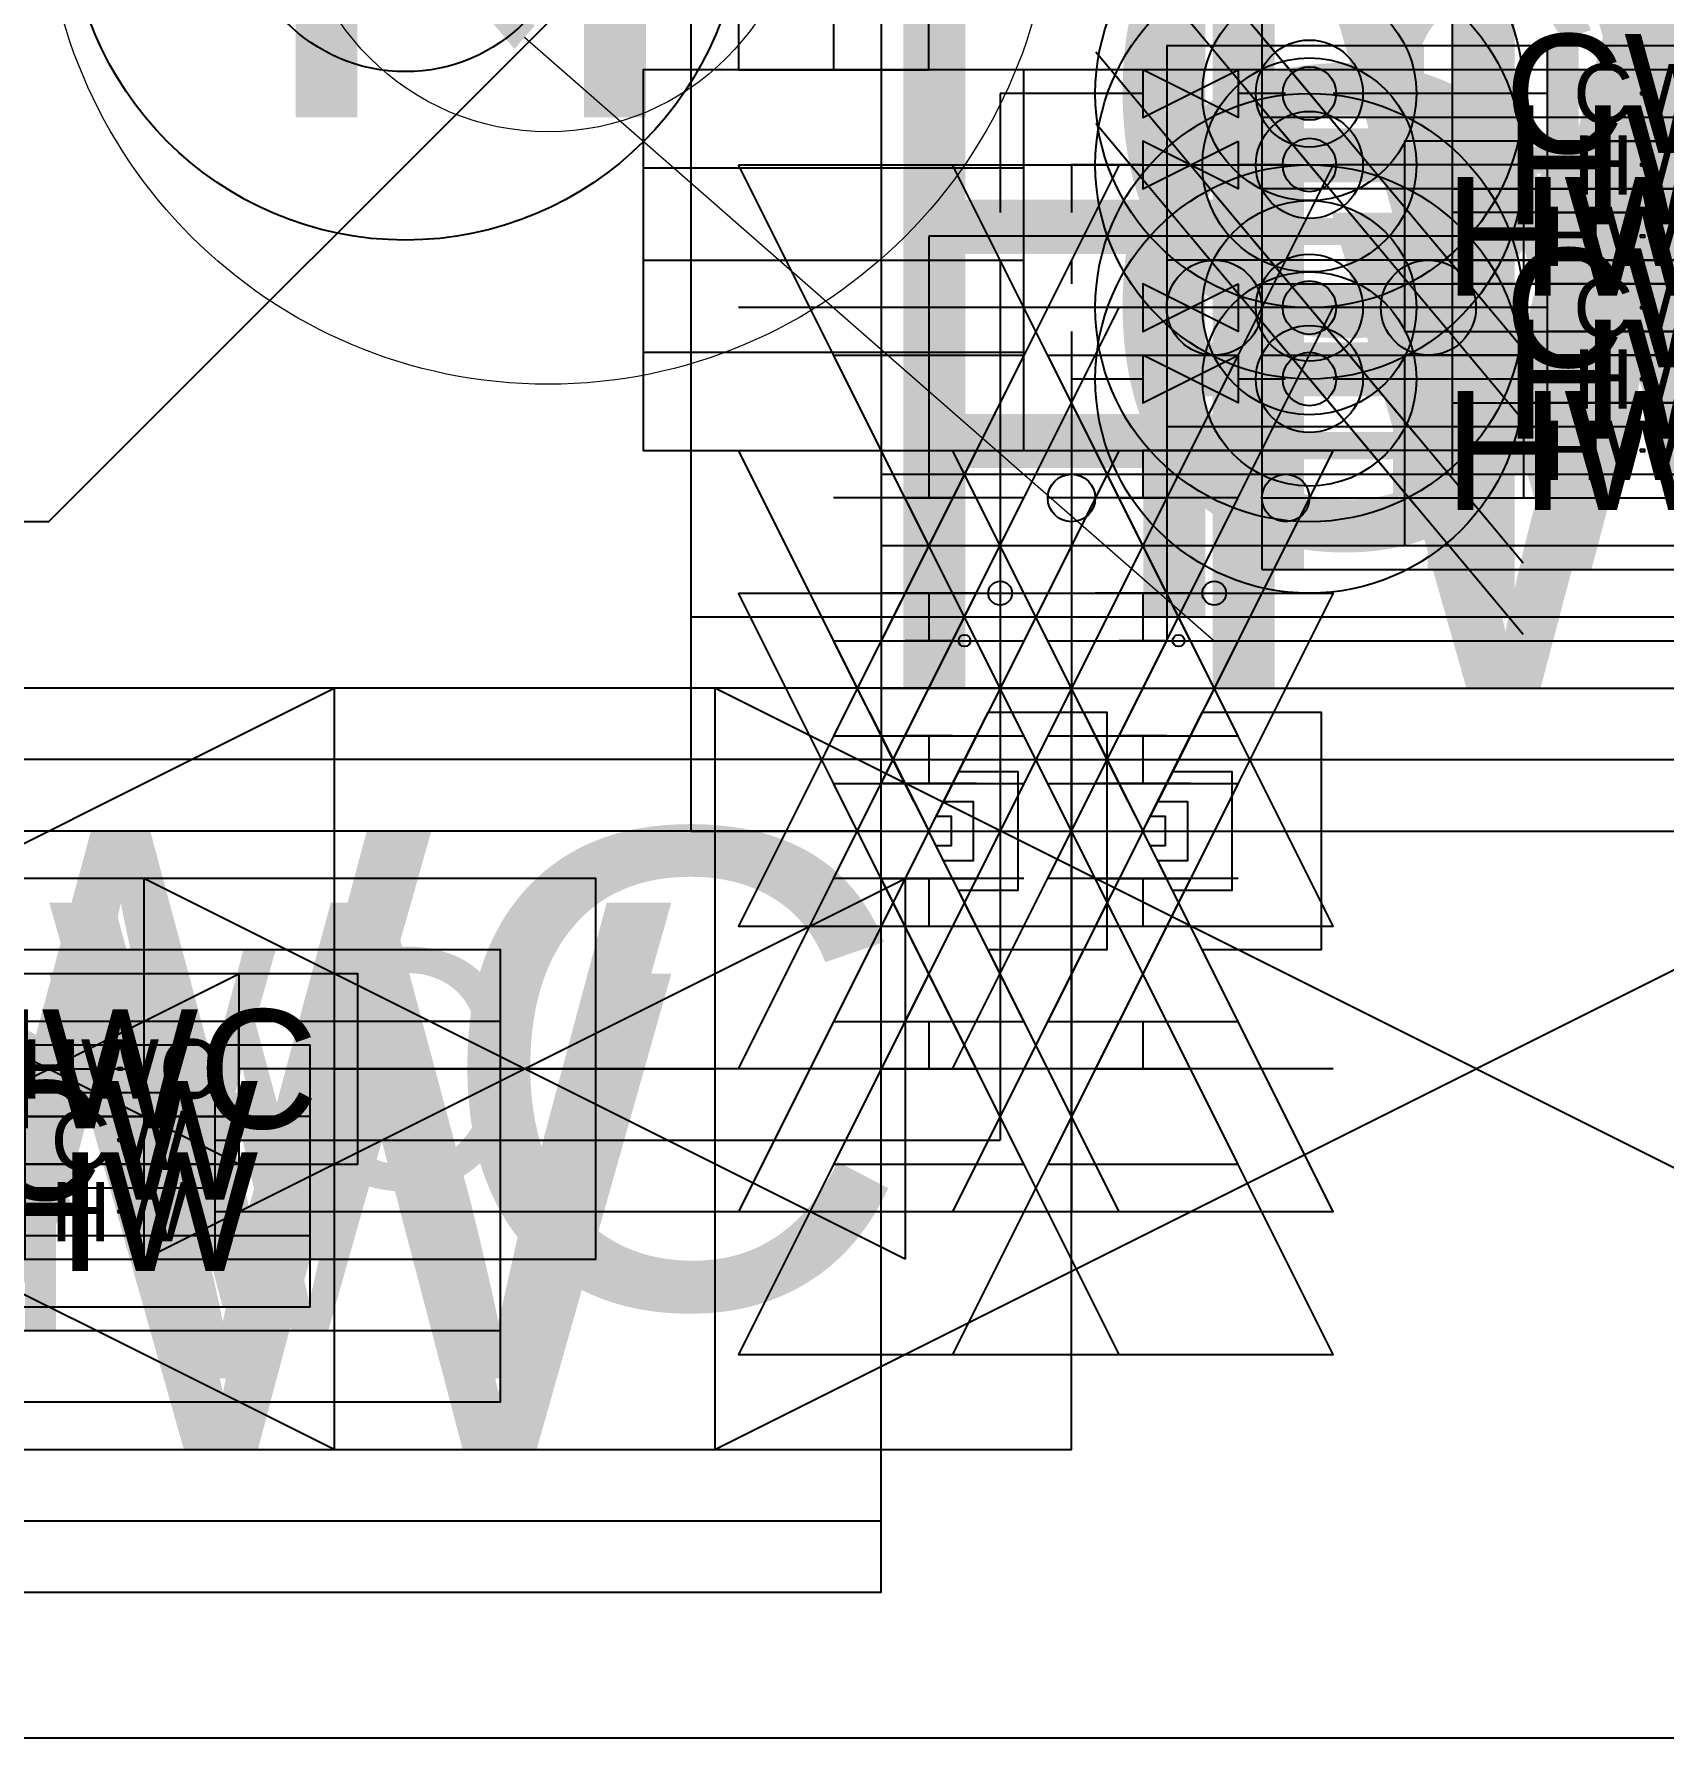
# Model space of a CAD drawing. Extents: x -6836 to 13740, y -142 to 3166.
# Drawn here: x 2148.6 to 2251.4, y 1187.8 to 1295.2 of the extents above; entities that cross this region are included whole.
import ezdxf
from ezdxf import colors
from ezdxf.entities.mleader import LeaderData, LeaderLine
from ezdxf.enums import TextEntityAlignment as Align
from ezdxf.math import Vec2, Vec3

# ---------------------------------------------------------------- set-up
doc = ezdxf.new("R2010")
doc.units = 0
doc.header["$LTSCALE"] = 18
doc.header["$MEASUREMENT"] = 0
for name, color, linetype, lineweight in [('G-ANNO-TEXT', 70, 'Continuous', 0), ('G-ANNO-TEXT @ 1', 70, 'Continuous', 0), ('G-ANNO-TEXT @ 192', 70, 'Continuous', 0), ('G-ANNO-TEXT @ 384', 70, 'Continuous', 0), ('G-ANNO-TEXT @ 48', 70, 'Continuous', 0), ('G-ANNO-TEXT @ 96', 70, 'Continuous', 0)]:
    doc.layers.add(name, color=color, linetype=linetype, lineweight=lineweight)
for name, color, linetype in [('P-CW-N', 4, 'Continuous'), ('P-CW-N @ 1 (1)', 4, 'Continuous'), ('P-CW-N @ 192', 4, 'Continuous'), ('P-CW-N @ 384', 4, 'Continuous'), ('P-CW-N @ 48', 4, 'Continuous'), ('P-CW-N @ 96', 4, 'Continuous'), ('P-HW-N', 1, 'Continuous'), ('P-HW-N @ 1 (1)', 1, 'Continuous'), ('P-HW-N @ 192', 1, 'Continuous'), ('P-HW-N @ 384', 1, 'Continuous'), ('P-HW-N @ 48', 1, 'Continuous'), ('P-HW-N @ 96', 1, 'Continuous'), ('P-HWC-N', 2, 'Continuous'), ('P-HWC-N @ 1 (1)', 2, 'Continuous'), ('P-HWC-N @ 192', 2, 'Continuous'), ('P-HWC-N @ 384', 2, 'Continuous'), ('P-HWC-N @ 48', 2, 'Continuous'), ('P-HWC-N @ 768', 2, 'Continuous'), ('P-HWC-N @ 96', 2, 'Continuous'), ('P-SAN-N', 6, 'Continuous'), ('P-SAN-N @ 1 (1)', 6, 'Continuous'), ('P-SAN-N @ 192', 6, 'Continuous'), ('P-SAN-N @ 384', 6, 'Continuous'), ('P-SAN-N @ 48', 6, 'Continuous'), ('P-SAN-N @ 96', 6, 'Continuous')]:
    doc.layers.add(name, color=color, linetype=linetype)
doc.styles.add('Arial', font='arial.ttf')

# ---------------------------------------------------------------- blocks, each defined once
blk = doc.blocks.new('DRAIN')
at = {"linetype": 'Continuous'}
blk.add_circle((0, 0), 0.05531, dxfattribs=at)
at = {"color": 7, "linetype": 'Continuous'}
blk.add_circle((0, 0), 0.01, dxfattribs=at)
blk = doc.blocks.new('*U2405')
at = {"layer": 'P-SAN-N @ 1 (1)'}
blk.add_blockref('DRAIN', (2172, 1303.5), dxfattribs=at)
at = {"layer": 'P-SAN-N @ 192', "xscale": 192, "yscale": 192, "zscale": 192}
blk.add_blockref('DRAIN', (2172, 1303.5), dxfattribs=at)
at = {"layer": 'P-SAN-N @ 384', "xscale": 384, "yscale": 384, "zscale": 384}
blk.add_blockref('DRAIN', (2172, 1303.5), dxfattribs=at)
at = {"layer": 'P-SAN-N @ 48', "xscale": 48, "yscale": 48, "zscale": 48}
blk.add_blockref('DRAIN', (2172, 1303.5), dxfattribs=at)
at = {"layer": 'P-SAN-N @ 96', "xscale": 96, "yscale": 96, "zscale": 96}
blk.add_blockref('DRAIN', (2172, 1303.5), dxfattribs=at)
blk = doc.blocks.new('Shock Absorber')
at = {"color": 7, "linetype": 'Continuous'}
for p, q in [((0.03125, 0.10888), (-0.03125, 0.10888)), ((0.03125, 0.09375), (-0.03125, 0.09375)), ((0.03125, 0.07862), (-0.03125, 0.07862))]:
    blk.add_line(p, q, dxfattribs=at)
at = {"linetype": 'Continuous'}
blk.add_line((0, 0), (0, 0.0625), dxfattribs=at)
blk.add_lwpolyline([(-0.03125, 0.125), (-0.03125, 0.0625), (0.03125, 0.0625), (0.03125, 0.125)], close=True, dxfattribs=at)
blk = doc.blocks.new('*U2695')
at = {"layer": 'P-CW-N @ 1 (1)', "rotation": 180}
blk.add_blockref('Shock Absorber', (2199, 1317), dxfattribs=at)
at = {"layer": 'P-CW-N @ 192', "xscale": 192, "yscale": 192, "zscale": 192, "rotation": 180}
blk.add_blockref('Shock Absorber', (2199, 1317), dxfattribs=at)
at = {"layer": 'P-CW-N @ 384', "xscale": 384, "yscale": 384, "zscale": 384, "rotation": 180}
blk.add_blockref('Shock Absorber', (2199, 1317), dxfattribs=at)
at = {"layer": 'P-CW-N @ 48', "xscale": 48, "yscale": 48, "zscale": 48, "rotation": 180}
blk.add_blockref('Shock Absorber', (2199, 1317), dxfattribs=at)
at = {"layer": 'P-CW-N @ 96', "xscale": 96, "yscale": 96, "zscale": 96, "rotation": 180}
blk.add_blockref('Shock Absorber', (2199, 1317), dxfattribs=at)
blk = doc.blocks.new('TrapPrimer')
at = {"linetype": 'Continuous'}
blk.add_circle((0, 0), 0.08289, dxfattribs=at)
at = {"linetype": 'Continuous', "style": 'Arial'}
blk.add_text('TP', height=0.078125, dxfattribs=at).set_placement((0, 0), align=Align.MIDDLE)
blk = doc.blocks.new('*U2731')
at = {"layer": 'G-ANNO-TEXT @ 1'}
blk.add_blockref('TrapPrimer', (2181, 1305), dxfattribs=at)
at = {"layer": 'G-ANNO-TEXT @ 192', "xscale": 192, "yscale": 192, "zscale": 192}
blk.add_blockref('TrapPrimer', (2181, 1305), dxfattribs=at)
at = {"layer": 'G-ANNO-TEXT @ 384', "xscale": 384, "yscale": 384, "zscale": 384}
blk.add_blockref('TrapPrimer', (2181, 1305), dxfattribs=at)
at = {"layer": 'G-ANNO-TEXT @ 48', "xscale": 48, "yscale": 48, "zscale": 48}
blk.add_blockref('TrapPrimer', (2181, 1305), dxfattribs=at)
at = {"layer": 'G-ANNO-TEXT @ 96', "xscale": 96, "yscale": 96, "zscale": 96}
blk.add_blockref('TrapPrimer', (2181, 1305), dxfattribs=at)
blk = doc.blocks.new('*U75')
at = {"color": 7, "linetype": 'Continuous'}
blk.add_line((-0.03508, 0.04195), (0.03508, -0.04195), dxfattribs=at)
at = {"linetype": 'Continuous'}
blk.add_circle((0, 0), 0.03516, dxfattribs=at)
blk = doc.blocks.new('*U2749')
at = {"layer": 'P-HW-N @ 1 (1)', "rotation": 180}
blk.add_blockref('*U75', (2229, 1273.5), dxfattribs=at)
at = {"layer": 'P-HW-N @ 192', "xscale": 192, "yscale": 192, "zscale": 192, "rotation": 180}
blk.add_blockref('*U75', (2229, 1273.5), dxfattribs=at)
at = {"layer": 'P-HW-N @ 384', "xscale": 384, "yscale": 384, "zscale": 384, "rotation": 180}
blk.add_blockref('*U75', (2229, 1273.5), dxfattribs=at)
at = {"layer": 'P-HW-N @ 48', "xscale": 48, "yscale": 48, "zscale": 48, "rotation": 180}
blk.add_blockref('*U75', (2229, 1273.5), dxfattribs=at)
at = {"layer": 'P-HW-N @ 96', "xscale": 96, "yscale": 96, "zscale": 96, "rotation": 180}
blk.add_blockref('*U75', (2229, 1273.5), dxfattribs=at)
blk = doc.blocks.new('*U2750')
at = {"layer": 'P-CW-N @ 1 (1)', "rotation": 180}
blk.add_blockref('*U75', (2229, 1278), dxfattribs=at)
at = {"layer": 'P-CW-N @ 192', "xscale": 192, "yscale": 192, "zscale": 192, "rotation": 180}
blk.add_blockref('*U75', (2229, 1278), dxfattribs=at)
at = {"layer": 'P-CW-N @ 384', "xscale": 384, "yscale": 384, "zscale": 384, "rotation": 180}
blk.add_blockref('*U75', (2229, 1278), dxfattribs=at)
at = {"layer": 'P-CW-N @ 48', "xscale": 48, "yscale": 48, "zscale": 48, "rotation": 180}
blk.add_blockref('*U75', (2229, 1278), dxfattribs=at)
at = {"layer": 'P-CW-N @ 96', "xscale": 96, "yscale": 96, "zscale": 96, "rotation": 180}
blk.add_blockref('*U75', (2229, 1278), dxfattribs=at)
blk = doc.blocks.new('*U2751')
at = {"layer": 'P-HW-N @ 1 (1)', "rotation": 180}
blk.add_blockref('*U75', (2229, 1287), dxfattribs=at)
at = {"layer": 'P-HW-N @ 192', "xscale": 192, "yscale": 192, "zscale": 192, "rotation": 180}
blk.add_blockref('*U75', (2229, 1287), dxfattribs=at)
at = {"layer": 'P-HW-N @ 384', "xscale": 384, "yscale": 384, "zscale": 384, "rotation": 180}
blk.add_blockref('*U75', (2229, 1287), dxfattribs=at)
at = {"layer": 'P-HW-N @ 48', "xscale": 48, "yscale": 48, "zscale": 48, "rotation": 180}
blk.add_blockref('*U75', (2229, 1287), dxfattribs=at)
at = {"layer": 'P-HW-N @ 96', "xscale": 96, "yscale": 96, "zscale": 96, "rotation": 180}
blk.add_blockref('*U75', (2229, 1287), dxfattribs=at)
blk = doc.blocks.new('*U2752')
at = {"layer": 'P-CW-N @ 1 (1)', "rotation": 180}
blk.add_blockref('*U75', (2229, 1291.5), dxfattribs=at)
at = {"layer": 'P-CW-N @ 192', "xscale": 192, "yscale": 192, "zscale": 192, "rotation": 180}
blk.add_blockref('*U75', (2229, 1291.5), dxfattribs=at)
at = {"layer": 'P-CW-N @ 384', "xscale": 384, "yscale": 384, "zscale": 384, "rotation": 180}
blk.add_blockref('*U75', (2229, 1291.5), dxfattribs=at)
at = {"layer": 'P-CW-N @ 48', "xscale": 48, "yscale": 48, "zscale": 48, "rotation": 180}
blk.add_blockref('*U75', (2229, 1291.5), dxfattribs=at)
at = {"layer": 'P-CW-N @ 96', "xscale": 96, "yscale": 96, "zscale": 96, "rotation": 180}
blk.add_blockref('*U75', (2229, 1291.5), dxfattribs=at)
blk = doc.blocks.new('*U16')
at = {"layer": 'DEFPOINTS'}
blk.add_lwpolyline([(-0.15625, -0.0625), (0.15625, -0.0625), (0.15625, 0.0625), (-0.15625, 0.0625)], close=True, dxfattribs=at)
at = {"style": 'Arial'}
blk.add_text('HWC', height=0.078125, dxfattribs=at).set_placement((0, 0), align=Align.MIDDLE)
blk = doc.blocks.new('*U2763')
at = {"layer": 'P-HWC-N @ 1 (1)', "linetype": 'ByBlock', "lineweight": -2}
blk.add_blockref('*U16', (2250, 1269), dxfattribs=at)
at = {"layer": 'P-HWC-N @ 192', "linetype": 'ByBlock', "lineweight": -2, "xscale": 192, "yscale": 192, "zscale": 192}
blk.add_blockref('*U16', (2250, 1269), dxfattribs=at)
at = {"layer": 'P-HWC-N @ 384', "linetype": 'ByBlock', "lineweight": -2, "xscale": 384, "yscale": 384, "zscale": 384}
blk.add_blockref('*U16', (2250, 1269), dxfattribs=at)
at = {"layer": 'P-HWC-N @ 48', "linetype": 'ByBlock', "lineweight": -2, "xscale": 48, "yscale": 48, "zscale": 48}
blk.add_blockref('*U16', (2250, 1269), dxfattribs=at)
at = {"layer": 'P-HWC-N @ 96', "linetype": 'ByBlock', "lineweight": -2, "xscale": 96, "yscale": 96, "zscale": 96}
blk.add_blockref('*U16', (2250, 1269), dxfattribs=at)
blk = doc.blocks.new('*U39')
at = {"layer": 'DEFPOINTS'}
blk.add_lwpolyline([(-0.125, -0.0625), (0.125, -0.0625), (0.125, 0.0625), (-0.125, 0.0625)], close=True, dxfattribs=at)
at = {"style": 'Arial'}
blk.add_text('HW', height=0.078125, dxfattribs=at).set_placement((0, 0), align=Align.MIDDLE)
blk = doc.blocks.new('*U2765')
at = {"layer": 'P-HW-N @ 1 (1)', "linetype": 'ByBlock', "lineweight": -2}
blk.add_blockref('*U39', (2250, 1273.5), dxfattribs=at)
at = {"layer": 'P-HW-N @ 192', "linetype": 'ByBlock', "lineweight": -2, "xscale": 192, "yscale": 192, "zscale": 192}
blk.add_blockref('*U39', (2250, 1273.5), dxfattribs=at)
at = {"layer": 'P-HW-N @ 384', "linetype": 'ByBlock', "lineweight": -2, "xscale": 384, "yscale": 384, "zscale": 384}
blk.add_blockref('*U39', (2250, 1273.5), dxfattribs=at)
at = {"layer": 'P-HW-N @ 48', "linetype": 'ByBlock', "lineweight": -2, "xscale": 48, "yscale": 48, "zscale": 48}
blk.add_blockref('*U39', (2250, 1273.5), dxfattribs=at)
at = {"layer": 'P-HW-N @ 96', "linetype": 'ByBlock', "lineweight": -2, "xscale": 96, "yscale": 96, "zscale": 96}
blk.add_blockref('*U39', (2250, 1273.5), dxfattribs=at)
blk = doc.blocks.new('*U17')
at = {"layer": 'DEFPOINTS'}
blk.add_lwpolyline([(-0.125, -0.0625), (0.125, -0.0625), (0.125, 0.0625), (-0.125, 0.0625)], close=True, dxfattribs=at)
at = {"style": 'Arial'}
blk.add_text('CW', height=0.078125, dxfattribs=at).set_placement((0, 0), align=Align.MIDDLE)
blk = doc.blocks.new('*U2767')
at = {"layer": 'P-CW-N @ 1 (1)', "linetype": 'ByBlock', "lineweight": -2}
blk.add_blockref('*U17', (2250, 1278), dxfattribs=at)
at = {"layer": 'P-CW-N @ 192', "linetype": 'ByBlock', "lineweight": -2, "xscale": 192, "yscale": 192, "zscale": 192}
blk.add_blockref('*U17', (2250, 1278), dxfattribs=at)
at = {"layer": 'P-CW-N @ 384', "linetype": 'ByBlock', "lineweight": -2, "xscale": 384, "yscale": 384, "zscale": 384}
blk.add_blockref('*U17', (2250, 1278), dxfattribs=at)
at = {"layer": 'P-CW-N @ 48', "linetype": 'ByBlock', "lineweight": -2, "xscale": 48, "yscale": 48, "zscale": 48}
blk.add_blockref('*U17', (2250, 1278), dxfattribs=at)
at = {"layer": 'P-CW-N @ 96', "linetype": 'ByBlock', "lineweight": -2, "xscale": 96, "yscale": 96, "zscale": 96}
blk.add_blockref('*U17', (2250, 1278), dxfattribs=at)
blk = doc.blocks.new('*U2768')
at = {"layer": 'P-HWC-N @ 1 (1)', "linetype": 'ByBlock', "lineweight": -2}
blk.add_blockref('*U16', (2250, 1282.5), dxfattribs=at)
at = {"layer": 'P-HWC-N @ 192', "linetype": 'ByBlock', "lineweight": -2, "xscale": 192, "yscale": 192, "zscale": 192}
blk.add_blockref('*U16', (2250, 1282.5), dxfattribs=at)
at = {"layer": 'P-HWC-N @ 384', "linetype": 'ByBlock', "lineweight": -2, "xscale": 384, "yscale": 384, "zscale": 384}
blk.add_blockref('*U16', (2250, 1282.5), dxfattribs=at)
at = {"layer": 'P-HWC-N @ 48', "linetype": 'ByBlock', "lineweight": -2, "xscale": 48, "yscale": 48, "zscale": 48}
blk.add_blockref('*U16', (2250, 1282.5), dxfattribs=at)
at = {"layer": 'P-HWC-N @ 96', "linetype": 'ByBlock', "lineweight": -2, "xscale": 96, "yscale": 96, "zscale": 96}
blk.add_blockref('*U16', (2250, 1282.5), dxfattribs=at)
blk = doc.blocks.new('*U2769')
at = {"layer": 'P-HW-N @ 1 (1)', "linetype": 'ByBlock', "lineweight": -2}
blk.add_blockref('*U39', (2250, 1287), dxfattribs=at)
at = {"layer": 'P-HW-N @ 192', "linetype": 'ByBlock', "lineweight": -2, "xscale": 192, "yscale": 192, "zscale": 192}
blk.add_blockref('*U39', (2250, 1287), dxfattribs=at)
at = {"layer": 'P-HW-N @ 384', "linetype": 'ByBlock', "lineweight": -2, "xscale": 384, "yscale": 384, "zscale": 384}
blk.add_blockref('*U39', (2250, 1287), dxfattribs=at)
at = {"layer": 'P-HW-N @ 48', "linetype": 'ByBlock', "lineweight": -2, "xscale": 48, "yscale": 48, "zscale": 48}
blk.add_blockref('*U39', (2250, 1287), dxfattribs=at)
at = {"layer": 'P-HW-N @ 96', "linetype": 'ByBlock', "lineweight": -2, "xscale": 96, "yscale": 96, "zscale": 96}
blk.add_blockref('*U39', (2250, 1287), dxfattribs=at)
blk = doc.blocks.new('*U2770')
at = {"layer": 'P-CW-N @ 1 (1)', "linetype": 'ByBlock', "lineweight": -2}
blk.add_blockref('*U17', (2250, 1291.5), dxfattribs=at)
at = {"layer": 'P-CW-N @ 192', "linetype": 'ByBlock', "lineweight": -2, "xscale": 192, "yscale": 192, "zscale": 192}
blk.add_blockref('*U17', (2250, 1291.5), dxfattribs=at)
at = {"layer": 'P-CW-N @ 384', "linetype": 'ByBlock', "lineweight": -2, "xscale": 384, "yscale": 384, "zscale": 384}
blk.add_blockref('*U17', (2250, 1291.5), dxfattribs=at)
at = {"layer": 'P-CW-N @ 48', "linetype": 'ByBlock', "lineweight": -2, "xscale": 48, "yscale": 48, "zscale": 48}
blk.add_blockref('*U17', (2250, 1291.5), dxfattribs=at)
at = {"layer": 'P-CW-N @ 96', "linetype": 'ByBlock', "lineweight": -2, "xscale": 96, "yscale": 96, "zscale": 96}
blk.add_blockref('*U17', (2250, 1291.5), dxfattribs=at)
blk = doc.blocks.new('PLMB BALL VALVES')
at = {"linetype": 'Continuous'}
blk.add_lwpolyline([(-0.0625, -0.03125), (-0.0625, 0.03125), (0.0625, -0.03125), (0.0625, 0.03125), (-0.0625, -0.03125)], dxfattribs=at)
blk = doc.blocks.new('*U2771')
at = {"layer": 'P-HWC-N @ 1 (1)', "rotation": 270}
blk.add_blockref('PLMB BALL VALVES', (2218.5, 1263), dxfattribs=at)
at = {"layer": 'P-HWC-N @ 192', "xscale": 192, "yscale": 192, "zscale": 192, "rotation": 270}
blk.add_blockref('PLMB BALL VALVES', (2218.5, 1263), dxfattribs=at)
at = {"layer": 'P-HWC-N @ 384', "xscale": 384, "yscale": 384, "zscale": 384, "rotation": 270}
blk.add_blockref('PLMB BALL VALVES', (2218.5, 1263), dxfattribs=at)
at = {"layer": 'P-HWC-N @ 48', "xscale": 48, "yscale": 48, "zscale": 48, "rotation": 270}
blk.add_blockref('PLMB BALL VALVES', (2218.5, 1263), dxfattribs=at)
at = {"layer": 'P-HWC-N @ 96', "xscale": 96, "yscale": 96, "zscale": 96, "rotation": 270}
blk.add_blockref('PLMB BALL VALVES', (2218.5, 1263), dxfattribs=at)
blk = doc.blocks.new('CHECK VALVE')
at = {"linetype": 'Continuous'}
blk.add_lwpolyline([(0.0625, 0.0625, 0, 0.02734, 0), (0.00414, 0.0625, 0, 0, 0), (0.00414, 0.0625, 0, 0, 0), (-0.0625, 0.0625, 0, 0, 0)], format="xyseb", dxfattribs=at)
blk.add_lwpolyline([(0.0625, 0.03125), (0.0625, -0.03125), (-0.0625, 0.03125), (-0.0625, -0.03125)], dxfattribs=at)
blk.add_circle((-0.0625, 0.04688), 0.00781, dxfattribs=at)
blk = doc.blocks.new('*U2772')
at = {"layer": 'P-HWC-N @ 1 (1)', "rotation": 270}
blk.add_blockref('CHECK VALVE', (2218.5, 1254), dxfattribs=at)
at = {"layer": 'P-HWC-N @ 192', "xscale": 192, "yscale": 192, "zscale": 192, "rotation": 270}
blk.add_blockref('CHECK VALVE', (2218.5, 1254), dxfattribs=at)
at = {"layer": 'P-HWC-N @ 384', "xscale": 384, "yscale": 384, "zscale": 384, "rotation": 270}
blk.add_blockref('CHECK VALVE', (2218.5, 1254), dxfattribs=at)
at = {"layer": 'P-HWC-N @ 48', "xscale": 48, "yscale": 48, "zscale": 48, "rotation": 270}
blk.add_blockref('CHECK VALVE', (2218.5, 1254), dxfattribs=at)
at = {"layer": 'P-HWC-N @ 96', "xscale": 96, "yscale": 96, "zscale": 96, "rotation": 270}
blk.add_blockref('CHECK VALVE', (2218.5, 1254), dxfattribs=at)
blk = doc.blocks.new('*U67')
at = {"linetype": 'Continuous'}
for points in [[(-0.0195, -0.00975), (-0.0625, -0.03125), (-0.0625, 0.03125), (-0.0195, 0.00975)], [(0.0195, -0.00975), (0.0625, -0.03125), (0.0625, 0.03125), (0.0195, 0.00975)], [(-0.0195, 0.00975), (-0.0195, 0.02925), (0.0195, 0.02925), (0.0195, 0.00975)], [(-0.0195, -0.00975), (0, 0), (-0.0195, 0.00975)], [(0.0195, 0.00975), (0, 0), (0.0195, -0.00975)]]:
    blk.add_lwpolyline(points, dxfattribs=at)
blk = doc.blocks.new('*U2773')
at = {"layer": 'P-HWC-N @ 1 (1)', "rotation": 270}
blk.add_blockref('*U67', (2218.5, 1245), dxfattribs=at)
at = {"layer": 'P-HWC-N @ 192', "xscale": 192, "yscale": 192, "zscale": 192, "rotation": 270}
blk.add_blockref('*U67', (2218.5, 1245), dxfattribs=at)
at = {"layer": 'P-HWC-N @ 384', "xscale": 384, "yscale": 384, "zscale": 384, "rotation": 270}
blk.add_blockref('*U67', (2218.5, 1245), dxfattribs=at)
at = {"layer": 'P-HWC-N @ 48', "xscale": 48, "yscale": 48, "zscale": 48, "rotation": 270}
blk.add_blockref('*U67', (2218.5, 1245), dxfattribs=at)
at = {"layer": 'P-HWC-N @ 96', "xscale": 96, "yscale": 96, "zscale": 96, "rotation": 270}
blk.add_blockref('*U67', (2218.5, 1245), dxfattribs=at)
blk = doc.blocks.new('*U2774')
at = {"layer": 'P-HWC-N @ 1 (1)', "rotation": 270}
blk.add_blockref('PLMB BALL VALVES', (2218.5, 1236), dxfattribs=at)
at = {"layer": 'P-HWC-N @ 192', "xscale": 192, "yscale": 192, "zscale": 192, "rotation": 270}
blk.add_blockref('PLMB BALL VALVES', (2218.5, 1236), dxfattribs=at)
at = {"layer": 'P-HWC-N @ 384', "xscale": 384, "yscale": 384, "zscale": 384, "rotation": 270}
blk.add_blockref('PLMB BALL VALVES', (2218.5, 1236), dxfattribs=at)
at = {"layer": 'P-HWC-N @ 48', "xscale": 48, "yscale": 48, "zscale": 48, "rotation": 270}
blk.add_blockref('PLMB BALL VALVES', (2218.5, 1236), dxfattribs=at)
at = {"layer": 'P-HWC-N @ 96', "xscale": 96, "yscale": 96, "zscale": 96, "rotation": 270}
blk.add_blockref('PLMB BALL VALVES', (2218.5, 1236), dxfattribs=at)
blk = doc.blocks.new('*U2775')
at = {"layer": 'P-HWC-N @ 1 (1)', "rotation": 270}
blk.add_blockref('PLMB BALL VALVES', (2205, 1263), dxfattribs=at)
at = {"layer": 'P-HWC-N @ 192', "xscale": 192, "yscale": 192, "zscale": 192, "rotation": 270}
blk.add_blockref('PLMB BALL VALVES', (2205, 1263), dxfattribs=at)
at = {"layer": 'P-HWC-N @ 384', "xscale": 384, "yscale": 384, "zscale": 384, "rotation": 270}
blk.add_blockref('PLMB BALL VALVES', (2205, 1263), dxfattribs=at)
at = {"layer": 'P-HWC-N @ 48', "xscale": 48, "yscale": 48, "zscale": 48, "rotation": 270}
blk.add_blockref('PLMB BALL VALVES', (2205, 1263), dxfattribs=at)
at = {"layer": 'P-HWC-N @ 96', "xscale": 96, "yscale": 96, "zscale": 96, "rotation": 270}
blk.add_blockref('PLMB BALL VALVES', (2205, 1263), dxfattribs=at)
blk = doc.blocks.new('*U2776')
at = {"layer": 'P-HWC-N @ 1 (1)', "rotation": 270}
blk.add_blockref('CHECK VALVE', (2205, 1254), dxfattribs=at)
at = {"layer": 'P-HWC-N @ 192', "xscale": 192, "yscale": 192, "zscale": 192, "rotation": 270}
blk.add_blockref('CHECK VALVE', (2205, 1254), dxfattribs=at)
at = {"layer": 'P-HWC-N @ 384', "xscale": 384, "yscale": 384, "zscale": 384, "rotation": 270}
blk.add_blockref('CHECK VALVE', (2205, 1254), dxfattribs=at)
at = {"layer": 'P-HWC-N @ 48', "xscale": 48, "yscale": 48, "zscale": 48, "rotation": 270}
blk.add_blockref('CHECK VALVE', (2205, 1254), dxfattribs=at)
at = {"layer": 'P-HWC-N @ 96', "xscale": 96, "yscale": 96, "zscale": 96, "rotation": 270}
blk.add_blockref('CHECK VALVE', (2205, 1254), dxfattribs=at)
blk = doc.blocks.new('*U2777')
at = {"layer": 'P-HWC-N @ 1 (1)', "rotation": 270}
blk.add_blockref('*U67', (2205, 1245), dxfattribs=at)
at = {"layer": 'P-HWC-N @ 192', "xscale": 192, "yscale": 192, "zscale": 192, "rotation": 270}
blk.add_blockref('*U67', (2205, 1245), dxfattribs=at)
at = {"layer": 'P-HWC-N @ 384', "xscale": 384, "yscale": 384, "zscale": 384, "rotation": 270}
blk.add_blockref('*U67', (2205, 1245), dxfattribs=at)
at = {"layer": 'P-HWC-N @ 48', "xscale": 48, "yscale": 48, "zscale": 48, "rotation": 270}
blk.add_blockref('*U67', (2205, 1245), dxfattribs=at)
at = {"layer": 'P-HWC-N @ 96', "xscale": 96, "yscale": 96, "zscale": 96, "rotation": 270}
blk.add_blockref('*U67', (2205, 1245), dxfattribs=at)
blk = doc.blocks.new('*U2778')
at = {"layer": 'P-HWC-N @ 1 (1)', "rotation": 270}
blk.add_blockref('PLMB BALL VALVES', (2205, 1236), dxfattribs=at)
at = {"layer": 'P-HWC-N @ 192', "xscale": 192, "yscale": 192, "zscale": 192, "rotation": 270}
blk.add_blockref('PLMB BALL VALVES', (2205, 1236), dxfattribs=at)
at = {"layer": 'P-HWC-N @ 384', "xscale": 384, "yscale": 384, "zscale": 384, "rotation": 270}
blk.add_blockref('PLMB BALL VALVES', (2205, 1236), dxfattribs=at)
at = {"layer": 'P-HWC-N @ 48', "xscale": 48, "yscale": 48, "zscale": 48, "rotation": 270}
blk.add_blockref('PLMB BALL VALVES', (2205, 1236), dxfattribs=at)
at = {"layer": 'P-HWC-N @ 96', "xscale": 96, "yscale": 96, "zscale": 96, "rotation": 270}
blk.add_blockref('PLMB BALL VALVES', (2205, 1236), dxfattribs=at)
blk = doc.blocks.new('*U2779')
at = {"layer": 'P-HWC-N @ 1 (1)', "linetype": 'ByBlock', "lineweight": -2}
blk.add_blockref('*U16', (2154, 1230), dxfattribs=at)
at = {"layer": 'P-HWC-N @ 192', "linetype": 'ByBlock', "lineweight": -2, "xscale": 192, "yscale": 192, "zscale": 192}
blk.add_blockref('*U16', (2154, 1230), dxfattribs=at)
at = {"layer": 'P-HWC-N @ 384', "linetype": 'ByBlock', "lineweight": -2, "xscale": 384, "yscale": 384, "zscale": 384}
blk.add_blockref('*U16', (2154, 1230), dxfattribs=at)
at = {"layer": 'P-HWC-N @ 48', "linetype": 'ByBlock', "lineweight": -2, "xscale": 48, "yscale": 48, "zscale": 48}
blk.add_blockref('*U16', (2154, 1230), dxfattribs=at)
at = {"layer": 'P-HWC-N @ 96', "linetype": 'ByBlock', "lineweight": -2, "xscale": 96, "yscale": 96, "zscale": 96}
blk.add_blockref('*U16', (2154, 1230), dxfattribs=at)
blk = doc.blocks.new('*U2780')
at = {"layer": 'P-HW-N @ 1 (1)', "linetype": 'ByBlock', "lineweight": -2}
blk.add_blockref('*U39', (2154, 1221), dxfattribs=at)
at = {"layer": 'P-HW-N @ 192', "linetype": 'ByBlock', "lineweight": -2, "xscale": 192, "yscale": 192, "zscale": 192}
blk.add_blockref('*U39', (2154, 1221), dxfattribs=at)
at = {"layer": 'P-HW-N @ 384', "linetype": 'ByBlock', "lineweight": -2, "xscale": 384, "yscale": 384, "zscale": 384}
blk.add_blockref('*U39', (2154, 1221), dxfattribs=at)
at = {"layer": 'P-HW-N @ 48', "linetype": 'ByBlock', "lineweight": -2, "xscale": 48, "yscale": 48, "zscale": 48}
blk.add_blockref('*U39', (2154, 1221), dxfattribs=at)
at = {"layer": 'P-HW-N @ 96', "linetype": 'ByBlock', "lineweight": -2, "xscale": 96, "yscale": 96, "zscale": 96}
blk.add_blockref('*U39', (2154, 1221), dxfattribs=at)
blk = doc.blocks.new('*U2781')
at = {"layer": 'P-CW-N @ 1 (1)', "linetype": 'ByBlock', "lineweight": -2}
blk.add_blockref('*U17', (2154, 1225.5), dxfattribs=at)
at = {"layer": 'P-CW-N @ 192', "linetype": 'ByBlock', "lineweight": -2, "xscale": 192, "yscale": 192, "zscale": 192}
blk.add_blockref('*U17', (2154, 1225.5), dxfattribs=at)
at = {"layer": 'P-CW-N @ 384', "linetype": 'ByBlock', "lineweight": -2, "xscale": 384, "yscale": 384, "zscale": 384}
blk.add_blockref('*U17', (2154, 1225.5), dxfattribs=at)
at = {"layer": 'P-CW-N @ 48', "linetype": 'ByBlock', "lineweight": -2, "xscale": 48, "yscale": 48, "zscale": 48}
blk.add_blockref('*U17', (2154, 1225.5), dxfattribs=at)
at = {"layer": 'P-CW-N @ 96', "linetype": 'ByBlock', "lineweight": -2, "xscale": 96, "yscale": 96, "zscale": 96}
blk.add_blockref('*U17', (2154, 1225.5), dxfattribs=at)
blk = doc.blocks.new('*U120')
for p, q in [((-0.0625, 0), (-0.09375, 0)), ((0.0625, 0), (0.09375, 0))]:
    blk.add_line(p, q)
at = {"linetype": 'Continuous'}
for points in [[(-0.21875, 0.03125), (-0.09375, -0.03125), (-0.09375, 0.03125), (-0.21875, -0.03125), (-0.21875, 0.03125)], [(-0.0195, -0.00975), (-0.0625, -0.03125), (-0.0625, 0.03125), (-0.0195, 0.00975)], [(0.0195, -0.00975), (0.0625, -0.03125), (0.0625, 0.03125), (0.0195, 0.00975)], [(0.21875, 0.03125), (0.09375, -0.03125), (0.09375, 0.03125), (0.21875, -0.03125), (0.21875, 0.03125)], [(-0.0195, 0.00975), (-0.0195, 0.02925), (0.0195, 0.02925), (0.0195, 0.00975)], [(-0.0195, -0.00975), (0, 0), (-0.0195, 0.00975)], [(0.0195, 0.00975), (0, 0), (0.0195, -0.00975)]]:
    blk.add_lwpolyline(points, dxfattribs=at)
blk = doc.blocks.new('*U2873')
at = {"layer": 'P-HWC-N @ 192', "xscale": 192, "yscale": 192, "zscale": 192, "rotation": 180}
blk.add_blockref('*U120', (2119.5, 1230), dxfattribs=at)
at = {"layer": 'P-HWC-N @ 384', "xscale": 384, "yscale": 384, "zscale": 384, "rotation": 180}
blk.add_blockref('*U120', (2119.5, 1230), dxfattribs=at)
at = {"layer": 'P-HWC-N @ 768', "xscale": 768, "yscale": 768, "zscale": 768, "rotation": 180}
blk.add_blockref('*U120', (2119.5, 1230), dxfattribs=at)

msp = doc.modelspace()

# ---------------------------------------------------------------- linework, layer by layer
at = {"layer": 'DEFPOINTS'}
msp.add_lwpolyline([(2029.33313, 1187.81818), (2332.56906, 1187.81818), (2332.56906, 1420.76798), (2029.33313, 1420.76798)], close=True, dxfattribs=at)
at = {"layer": 'P-CW-N'}
for p, q in [((2218.5, 1291.5), (2209.5, 1291.5)), ((2209.5, 1291.5), (2209.5, 1284)), ((2227.5, 1291.5), (2224.5, 1291.5)), ((2244, 1291.5), (2230.5, 1291.5)), ((2209.5, 1281), (2209.5, 1225.5)), ((2218.5, 1278), (2209.5, 1278)), ((2227.5, 1278), (2224.5, 1278)), ((2244, 1278), (2230.5, 1278)), ((2160, 1225.5), (2209.5, 1225.5))]:
    msp.add_line(p, q, dxfattribs=at)
at = {"layer": 'P-CW-N', "linetype": 'Continuous'}
for points in [[(2224.5, 1293), (2224.5, 1290), (2218.5, 1293), (2218.5, 1290), (2224.5, 1293)], [(2224.5, 1279.5), (2224.5, 1276.5), (2218.5, 1279.5), (2218.5, 1276.5), (2224.5, 1279.5)]]:
    msp.add_lwpolyline(points, dxfattribs=at)
at = {"layer": 'P-HW-N'}
for p, q in [((2218.5, 1287), (2214, 1287)), ((2214, 1287), (2214, 1284)), ((2227.5, 1287), (2224.5, 1287)), ((2244, 1287), (2230.5, 1287)), ((2214, 1281), (2214, 1279.5)), ((2214, 1276.5), (2214, 1221)), ((2218.5, 1273.5), (2214, 1273.5)), ((2227.5, 1273.5), (2224.5, 1273.5)), ((2244, 1273.5), (2230.5, 1273.5)), ((2160, 1221), (2214, 1221))]:
    msp.add_line(p, q, dxfattribs=at)
at = {"layer": 'P-HW-N', "linetype": 'Continuous'}
for points in [[(2224.5, 1288.5), (2224.5, 1285.5), (2218.5, 1288.5), (2218.5, 1285.5), (2224.5, 1288.5)], [(2224.5, 1275), (2224.5, 1272), (2218.5, 1275), (2218.5, 1272), (2224.5, 1275)]]:
    msp.add_lwpolyline(points, dxfattribs=at)
at = {"layer": 'P-HWC-N'}
for p, q in [((2205, 1282.5), (2205, 1266)), ((2242.512, 1282.5), (2205, 1282.5)), ((2218.5, 1269), (2218.5, 1266)), ((2242.512, 1269), (2218.5, 1269)), ((2205, 1260), (2205, 1257)), ((2218.5, 1260), (2218.5, 1257)), ((2205, 1251), (2205, 1248)), ((2218.5, 1251), (2218.5, 1248)), ((2205, 1242), (2205, 1239)), ((2218.5, 1242), (2218.5, 1239)), ((2205, 1233), (2205, 1230)), ((2218.5, 1233), (2218.5, 1230)), ((2208, 1230), (2161.488, 1230)), ((2212.5, 1230), (2211, 1230)), ((2218.5, 1230), (2215.5, 1230))]:
    msp.add_line(p, q, dxfattribs=at)
at = {"layer": 'P-SAN-N'}
for q in [(2195.68934, 1310.68934), (2125.5, 1264.5)]:
    msp.add_line((2149.5, 1264.5), q, dxfattribs=at)

# ---------------------------------------------------------------- block references
at = {"layer": 'G-ANNO-TEXT'}
msp.add_blockref('*U2731', (0, 0), dxfattribs=at)
at = {"layer": 'P-CW-N'}
for name in ['*U2695', '*U2770', '*U2752', '*U2767', '*U2750', '*U2781']:
    msp.add_blockref(name, (0, 0), dxfattribs=at)
at = {"layer": 'P-HW-N'}
for name in ['*U2769', '*U2751', '*U2765', '*U2749', '*U2780']:
    msp.add_blockref(name, (0, 0), dxfattribs=at)
at = {"layer": 'P-HWC-N'}
for name in ['*U2768', '*U2763', '*U2775', '*U2771', '*U2776', '*U2772', '*U2777', '*U2773', '*U2778', '*U2774', '*U2873', '*U2779']:
    msp.add_blockref(name, (0, 0), dxfattribs=at)
at = {"layer": 'P-SAN-N'}
msp.add_blockref('*U2405', (0, 0), dxfattribs=at)

# ---------------------------------------------------------------- leaders
at = {"layer": 'G-ANNO-TEXT'}
ml = msp.add_multileader_mtext('Standard', dxfattribs=at)
ml.set_content('\\A1;4"SS\\P3"VS\\P4"S&3"V\\P2"CW-DROP\\P(2){\\H0.8x;\\S1#2;}"TP\\P(2)2"V(FD)\\P4"S&3"V\\P3"S&2"V\\P{\\H0.8x;\\S1#2;}"HWC\\P{\\H0.8x;\\S1#2;}"HW\\P2"W&V\\P{\\H0.8x;\\S1#2;}"CW', color=256, style='Arial')
ml.set_leader_properties(color=256, linetype='ByLayer', lineweight=-1)
ml.build(insert=Vec2(0, 0))
ml.multileader.update_dxf_attribs({"has_dogleg": 0, "dogleg_length": 0.125, "arrow_head_size": 6, "scale": 48})
ctx = ml.context
ctx.base_point, ctx.scale, ctx.char_height, ctx.arrow_head_size, ctx.landing_gap_size, ctx.plane_origin = Vec3(2275.5, 1351.5), 48, 4.5, 6, 1.5, Vec3(2227.5, 1342.5)
notes = []
notes.append((ctx, [(0, (1, 1, 0), (2269.5, 1351.5), (1, 0), 6, [(0, [(2227.5, 1342.5), (2236.5, 1351.5)], 0, [])])]))
ctx.mtext.insert, ctx.mtext.flow_direction = Vec3(2277, 1353.78837), 5
ml = msp.add_multileader_mtext('Standard', dxfattribs=at)
ml.set_content('3"FD-B\\P3"W', color=256, style='Arial')
ml.set_leader_properties(color=256, linetype='ByLayer', lineweight=-1)
ml.build(insert=Vec2(0, 0))
ml.multileader.update_dxf_attribs({"has_dogleg": 0, "dogleg_length": 0.125, "arrow_head_size": 6, "scale": 48})
ctx = ml.context
ctx.base_point, ctx.scale, ctx.char_height, ctx.arrow_head_size, ctx.landing_gap_size, ctx.plane_origin = Vec3(2251.5, 1257), 48, 4.5, 6, 1.5, Vec3(2175, 1299)
notes.append((ctx, [(0, (1, 1, 0), (2245.5, 1257), (1, 0), 6, [(0, [(2175, 1299), (2223, 1257)], 0, [])])]))
ctx.mtext.insert, ctx.mtext.flow_direction = Vec3(2253, 1259.2899), 5
for ctx, leaders in notes:
    for number, flags, end, landing, length, lines in leaders:
        leader = LeaderData()
        leader.index, (leader.has_last_leader_line, leader.has_dogleg_vector, leader.attachment_direction) = number, flags
        leader.last_leader_point, leader.dogleg_vector, leader.dogleg_length = Vec3(end), Vec3(landing), length
        for number, points, colour, breaks in lines:
            line = LeaderLine()
            line.index, line.vertices, line.color, line.breaks = number, Vec3.list(points), colors.encode_raw_color(colour), breaks
            leader.lines.append(line)
        ctx.leaders.append(leader)

doc.saveas('drawing.dxf')
